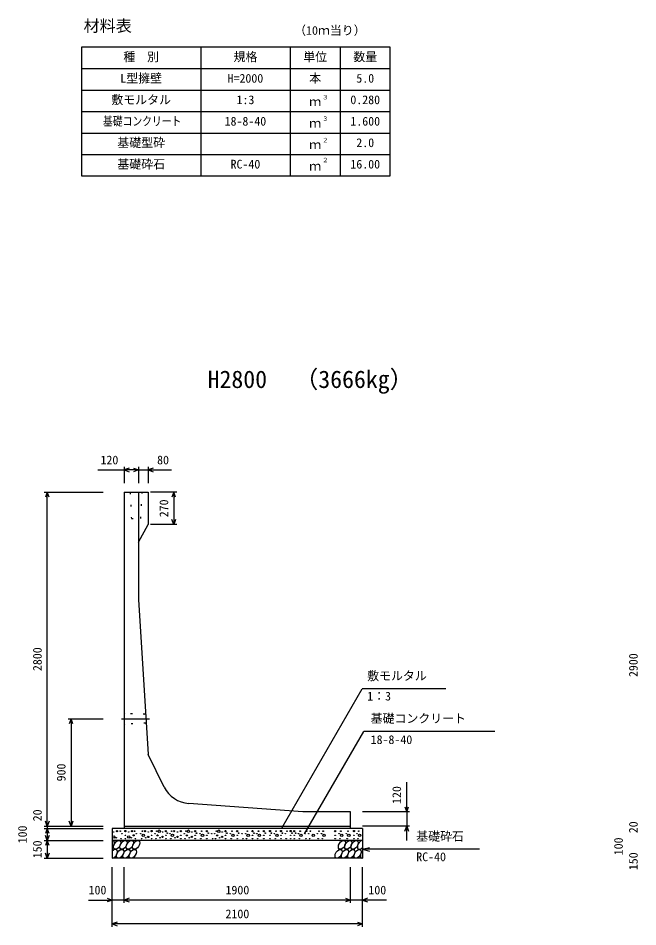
# Model space of a CAD drawing. Units: millimetres, scale not verified. Extents: x -50400 to 50400, y -17820 to 17820.
# Drawn here: x 25948 to 31146, y -8279 to -658 of the extents above; entities that cross this region are included whole.
import ezdxf
from ezdxf.enums import TextEntityAlignment as Align

# ---------------------------------------------------------------- set-up
doc = ezdxf.new("R2010")
doc.units = ezdxf.units.MM
doc.header["$LTSCALE"] = 60
doc.linetypes.add('DOTTED', pattern=[1.75, 0.25, -1.5])
doc.linetypes.add('LONG_DASHED_DOTTED', pattern=[15.25, 12, -1.5, 0.25, -1.5])
for name, color, linetype, lineweight in [('0-0_CENTER', 7, 'LONG_DASHED_DOTTED', 25), ('0-1_DIM', 7, 'Continuous', 25), ('0-3_HATCH', 6, 'Continuous', 25), ('0-4_HYO', 3, 'Continuous', 25), ('0-5_HYO2', 4, 'Continuous', 25), ('0-6_OUTLINE', 1, 'Continuous', 25), ('0-7_OUTLINE2', 4, 'DOTTED', 25), ('0-8_TXT', 7, 'Continuous', 25)]:
    doc.layers.add(name, color=color, linetype=linetype, lineweight=lineweight)
doc.styles.add('ＭＳ ゴシック', font='')
doc.styles.get('ＭＳ ゴシック').set_extended_font_data('MS Gothic')

msp = doc.modelspace()

# ---------------------------------------------------------------- linework, layer by layer
at = {"layer": '0-0_CENTER'}
msp.add_line((26813.39, -6533.77), (27049.03, -6533.77), dxfattribs=at)
at = {"layer": '0-1_DIM'}
for p, q in [((26617.14, -4446.88), (26837, -4446.88)), ((26837, -4421.88), (26837, -4558.77)), ((26957, -4446.88), (26837, -4446.88)), ((26957, -4421.88), (26957, -4558.77)), ((26957, -4446.88), (27037, -4446.88)), ((27037, -4421.88), (27037, -4558.77)), ((27037, -4446.88), (27232.96, -4446.88)), ((26167, -4633.77), (26662, -4633.77)), ((26192, -7433.77), (26192, -4633.77)), ((27278.41, -4633.77), (27056.5, -4633.77)), ((27253.41, -4633.77), (27253.41, -4903.77)), ((27278.41, -4903.77), (27056.5, -4903.77)), ((28161.65, -7445.1), (28832.92, -6282.42)), ((29535.33, -6282.42), (28832.92, -6282.42)), ((26367, -6533.77), (26662, -6533.77)), ((26392, -6533.77), (26392, -7433.77)), ((28351.13, -7499.49), (28847.4, -6639.93)), ((29946.94, -6639.93), (28847.4, -6639.93)), ((29207, -7313.77), (29207, -7066.08)), ((29232, -7313.77), (28837, -7313.77)), ((29207, -7313.77), (29207, -7433.77)), ((26167, -7433.77), (26662, -7433.77)), ((26167, -7453.77), (26662, -7453.77)), ((26192, -7433.77), (26192, -7453.77)), ((26192, -7453.77), (26192, -7553.77)), ((29232, -7433.77), (28837, -7433.77)), ((29207, -7553.77), (29207, -7433.77)), ((26167, -7553.77), (26662, -7553.77)), ((26192, -7553.77), (26192, -7703.77)), ((28837, -7628.77), (28894.96, -7613.25)), ((29817.32, -7628.77), (28837, -7628.77)), ((28837, -7628.77), (28894.96, -7644.3)), ((26167, -7703.77), (26662, -7703.77)), ((26737, -8278.77), (26737, -7778.77)), ((26837, -8078.77), (26837, -7778.77)), ((28737, -8078.77), (28737, -7778.77)), ((28737, -8078.77), (28737, -7778.77)), ((28837, -8278.77), (28837, -7778.77)), ((26537.46, -8053.77), (26737, -8053.77)), ((26837, -8053.77), (26737, -8053.77)), ((28737, -8053.77), (26837, -8053.77)), ((28837, -8053.77), (28737, -8053.77)), ((29036.54, -8053.77), (28837, -8053.77)), ((28837, -8253.77), (26737, -8253.77))]:
    msp.add_line(p, q, dxfattribs=at)
for points in [[(26879.29, -4431.49), (26837, -4446.88), (26879.29, -4462.27)], [(26914.71, -4431.49), (26957, -4446.88), (26914.71, -4462.27)], [(27079.29, -4431.49), (27037, -4446.88), (27079.29, -4462.27)], [(26207.39, -4676.06), (26192, -4633.77), (26176.61, -4676.06)], [(27268.8, -4676.06), (27253.41, -4633.77), (27238.02, -4676.06)], [(27268.8, -4861.49), (27253.41, -4903.77), (27238.02, -4861.49)], [(26407.39, -6576.06), (26392, -6533.77), (26376.61, -6576.06)], [(29191.61, -7271.49), (29207, -7313.77), (29222.39, -7271.49)], [(26207.39, -7391.49), (26192, -7433.77), (26176.61, -7391.49)], [(26407.39, -7391.49), (26392, -7433.77), (26376.61, -7391.49)], [(26207.39, -7496.06), (26192, -7453.77), (26176.61, -7496.06)], [(29191.61, -7476.06), (29207, -7433.77), (29222.39, -7476.06)], [(26207.39, -7511.49), (26192, -7553.77), (26176.61, -7511.49)], [(26207.39, -7596.06), (26192, -7553.77), (26176.61, -7596.06)], [(26207.39, -7661.49), (26192, -7703.77), (26176.61, -7661.49)], [(26694.71, -8038.38), (26737, -8053.77), (26694.71, -8069.17)], [(26879.29, -8038.38), (26837, -8053.77), (26879.29, -8069.17)], [(28694.71, -8038.38), (28737, -8053.77), (28694.71, -8069.17)], [(28879.29, -8038.38), (28837, -8053.77), (28879.29, -8069.17)], [(26779.29, -8238.38), (26737, -8253.77), (26779.29, -8269.17)], [(28794.71, -8238.38), (28837, -8253.77), (28794.71, -8269.17)]]:
    msp.add_lwpolyline(points, dxfattribs=at)
at = {"layer": '0-3_HATCH'}
for centre, radius in [((27130.96, -7476.6), 10), ((27376.18, -7476.6), 10), ((27630.88, -7476.6), 10), ((26748.9, -7524.75), 10), ((26748.9, -7483.6), 2.5), ((26769.93, -7531.75), 2.5), ((26776.94, -7476.6), 5), ((26804.07, -7476.6), 2.5), ((26811.08, -7539.63), 2.5), ((26818.09, -7497.61), 2.5), ((26846.97, -7475.72), 5), ((26846.97, -7511.61), 2.5), ((26846.97, -7539.63), 2.5), ((26875.01, -7524.75), 10), ((26875.01, -7483.6), 2.5), ((26896.03, -7531.75), 2.5), ((26903.04, -7476.6), 5), ((26917.06, -7511.61), 5), ((26924.07, -7476.6), 2.5), ((26931.08, -7539.63), 2.5), ((26938.09, -7497.61), 2.5), ((26975.91, -7497.61), 2.5), ((26982.92, -7539.63), 2.5), ((26996.94, -7511.61), 10), ((26989.93, -7476.6), 2.5), ((27010.96, -7476.6), 5), ((27017.97, -7531.75), 2.5), ((27038.99, -7524.75), 5), ((27038.99, -7483.6), 2.5), ((27067.03, -7475.72), 5), ((27067.03, -7511.61), 2.5), ((27067.03, -7539.63), 2.5), ((27095.91, -7497.61), 2.5), ((27102.92, -7539.63), 2.5), ((27109.93, -7476.6), 2.5), ((27116.94, -7511.61), 5), ((27137.97, -7531.75), 2.5), ((27158.99, -7524.75), 5), ((27158.99, -7483.6), 2.5), ((27187.03, -7475.72), 5), ((27187.03, -7511.61), 2.5), ((27187.03, -7539.63), 2.5), ((27198.37, -7493.29), 2.5), ((27221.13, -7497.61), 2.5), ((27228.14, -7539.63), 2.5), ((27242.16, -7511.61), 10), ((27235.15, -7476.6), 2.5), ((27256.18, -7476.6), 5), ((27263.19, -7531.75), 2.5), ((27284.22, -7524.75), 5), ((27284.22, -7483.6), 2.5), ((27312.26, -7475.72), 5), ((27312.26, -7511.61), 2.5), ((27312.26, -7539.63), 2.5), ((27341.13, -7497.61), 2.5), ((27348.14, -7539.63), 2.5), ((27355.15, -7476.6), 2.5), ((27362.16, -7511.61), 5), ((27383.19, -7531.75), 2.5), ((27404.22, -7524.75), 5), ((27404.22, -7483.6), 2.5), ((27432.26, -7475.72), 5), ((27432.26, -7511.61), 2.5), ((27432.26, -7539.63), 2.5), ((27443.6, -7493.29), 2.5), ((27473.06, -7497.61), 2.5), ((27480.07, -7539.63), 2.5), ((27494.09, -7511.61), 10), ((27487.08, -7476.6), 2.5), ((27530.7, -7475.72), 5), ((27530.7, -7511.61), 2.5), ((27530.7, -7539.63), 2.5), ((27542.04, -7493.29), 2.5), ((27571.5, -7497.61), 2.5), ((27578.51, -7539.63), 2.5), ((27595.83, -7497.61), 2.5), ((27602.84, -7539.63), 2.5), ((27609.85, -7476.6), 2.5), ((27616.86, -7511.61), 5), ((27637.89, -7531.75), 2.5), ((27658.91, -7524.75), 5), ((27658.91, -7483.6), 2.5), ((27686.95, -7475.72), 5), ((27686.95, -7511.61), 2.5), ((27686.95, -7539.63), 2.5), ((27698.29, -7493.29), 2.5), ((27727.75, -7497.61), 2.5), ((27734.76, -7539.63), 2.5), ((27748.78, -7511.61), 10), ((27741.77, -7476.6), 2.5), ((27785.39, -7475.72), 5), ((27785.39, -7511.61), 2.5), ((27785.39, -7539.63), 2.5), ((27796.73, -7493.29), 2.5), ((27826.19, -7497.61), 2.5), ((27833.2, -7539.63), 2.5), ((27856.18, -7497.61), 2.5), ((27863.19, -7539.63), 2.5), ((27877.21, -7511.61), 10), ((27870.2, -7476.6), 2.5), ((27913.82, -7475.72), 5), ((27913.82, -7511.61), 2.5), ((27913.82, -7539.63), 2.5), ((27925.16, -7493.29), 2.5), ((27950.1, -7497.61), 2.5), ((27957.11, -7539.63), 2.5), ((27971.13, -7511.61), 10), ((27964.12, -7476.6), 2.5), ((28008.92, -7475.72), 5), ((28008.92, -7511.61), 2.5), ((28008.92, -7539.63), 2.5), ((28020.26, -7493.29), 2.5), ((28060.8, -7475.72), 5), ((28060.8, -7511.61), 2.5), ((28060.8, -7539.63), 2.5), ((28072.13, -7493.29), 2.5), ((28097.08, -7497.61), 2.5), ((28104.09, -7539.63), 2.5), ((28118.11, -7511.61), 10), ((28111.1, -7476.6), 2.5), ((28152.78, -7475.72), 5), ((28152.78, -7511.61), 2.5), ((28152.78, -7539.63), 2.5), ((28164.12, -7493.29), 2.5), ((28189.07, -7497.61), 2.5), ((28196.08, -7539.63), 2.5), ((28203.09, -7476.6), 2.5), ((28233.84, -7475.72), 5), ((28233.84, -7511.61), 2.5), ((28233.84, -7539.63), 2.5), ((28245.18, -7493.29), 2.5), ((28263.54, -7475.72), 5), ((28263.54, -7511.61), 2.5), ((28263.54, -7539.63), 2.5), ((28274.88, -7493.29), 2.5), ((28299.2, -7497.61), 2.5), ((28306.21, -7539.63), 2.5), ((28320.23, -7511.61), 10), ((28313.22, -7476.6), 2.5), ((28354.47, -7497.61), 2.5), ((28361.48, -7539.63), 2.5), ((28368.49, -7476.6), 2.5), ((28385.35, -7497.61), 2.5), ((28392.36, -7539.63), 2.5), ((28399.37, -7476.6), 2.5), ((28423.25, -7511.61), 10), ((28457.49, -7497.61), 2.5), ((28464.5, -7539.63), 2.5), ((28471.51, -7476.6), 2.5), ((28492.61, -7497.61), 2.5), ((28499.62, -7539.63), 2.5), ((28513.64, -7511.61), 10), ((28506.62, -7476.6), 2.5), ((28606.67, -7475.72), 5), ((28606.67, -7511.61), 2.5), ((28606.67, -7539.63), 2.5), ((28640.65, -7497.61), 2.5), ((28647.66, -7539.63), 2.5), ((28661.68, -7511.61), 10), ((28654.67, -7476.6), 2.5), ((28700.6, -7497.61), 2.5), ((28707.61, -7539.63), 2.5), ((28721.63, -7511.61), 10), ((28714.61, -7476.6), 2.5), ((28764.66, -7475.72), 5), ((28764.66, -7511.61), 2.5), ((28764.66, -7539.63), 2.5), ((28790.63, -7497.61), 2.5), ((28797.64, -7539.63), 2.5), ((28811.66, -7511.61), 10), ((28804.64, -7476.6), 2.5)]:
    msp.add_circle(centre, radius, dxfattribs=at)
for centre, start_param, end_param in [((26724.63, -7591.3), 4.385593, 6.6745444), ((28823.14, -7591.3), 0.3357715, 4.4411806), ((26749.96, -7666.29), 3.5111464, 7.548991), ((28848.46, -7666.29), 1.2110787, 3.5658734)]:
    msp.add_ellipse(centre, major_axis=(21.81, 35.31), ratio=0.5792, start_param=start_param, end_param=end_param, dxfattribs=at)
for centre in [(26777.84, -7591.3), (26831.05, -7591.3), (26884.26, -7591.3), (26937.47, -7591.3), (28663.51, -7591.3), (28716.72, -7591.3), (28769.93, -7591.3), (26803.16, -7666.29), (26856.37, -7666.29), (26909.58, -7666.29), (28635.63, -7666.29), (28688.84, -7666.29), (28742.04, -7666.29), (28795.25, -7666.29)]:
    msp.add_ellipse(centre, major_axis=(21.81, 35.31), ratio=0.5792, dxfattribs=at)
at = {"layer": '0-4_HYO'}
for p, q in [((27479.5, -900.77), (27479.5, -1980.77)), ((28229.5, -900.77), (28229.5, -1980.77)), ((28649.5, -900.77), (28649.5, -1980.77)), ((26479.5, -1080.77), (29069.5, -1080.77))]:
    msp.add_line(p, q, dxfattribs=at)
msp.add_lwpolyline([(26479.5, -1980.77), (29069.5, -1980.77), (29069.5, -900.77), (26479.5, -900.77)], close=True, dxfattribs=at)
at = {"layer": '0-5_HYO2'}
for p, q in [((26479.5, -1260.77), (29069.5, -1260.77)), ((26479.5, -1440.77), (29069.5, -1440.77)), ((26479.5, -1620.77), (29069.5, -1620.77)), ((26479.5, -1800.77), (29069.5, -1800.77))]:
    msp.add_line(p, q, dxfattribs=at)
at = {"layer": '0-6_OUTLINE'}
for p, q in [((26837, -4633.77), (27037, -4633.77)), ((26837, -4633.77), (26837, -7453.77)), ((26957, -4633.77), (26957, -5533.77)), ((27037, -4633.77), (27037, -4903.77)), ((26957, -5053.77), (27037, -4903.77)), ((26957, -5533.77), (27037, -6833.77)), ((27173.39, -7106.55), (27037, -6833.77)), ((28337, -7313.77), (27378.86, -7244.09)), ((28737, -7313.77), (28337, -7313.77)), ((28737, -7453.77), (28737, -7313.77)), ((28837, -7453.77), (26737, -7453.77)), ((26737, -7453.77), (26737, -7703.77)), ((26837, -7433.77), (28737, -7433.77)), ((28837, -7453.77), (28837, -7703.77)), ((28837, -7553.77), (26737, -7553.77)), ((28837, -7703.77), (26737, -7703.77))]:
    msp.add_line(p, q, dxfattribs=at)
msp.add_arc((27397, -6994.75), 250, 206.56505, 265.84036, dxfattribs=at)
at = {"layer": '0-7_OUTLINE2'}
for p, q in [((26887, -4633.77), (26897, -4853.77)), ((26977, -4853.77), (26987, -4633.77)), ((26897, -4853.77), (26977, -4853.77)), ((26842, -6488.77), (26837, -6483.77)), ((27011.22, -6496.27), (26842, -6488.77)), ((27011.22, -6496.27), (27015.92, -6491.27)), ((26842, -6578.77), (26837, -6583.77)), ((27015.84, -6571.27), (26842, -6578.77)), ((27015.84, -6571.27), (27021.15, -6576.27))]:
    msp.add_line(p, q, dxfattribs=at)

# ---------------------------------------------------------------- texts
at = {"layer": '0-1_DIM', "style": 'ＭＳ ゴシック'}
for s, p in [('120', (26638.36, -4421.88)), ('80', (27113.26, -4421.88)), ('敷モルタル', (28875.77, -6232.42)), ('1：3', (28875.77, -6402.54)), ('基礎コンクリート', (28904.65, -6589.93)), ('18-8-40', (28904.65, -6767.56)), ('基礎砕石', (29287.25, -7578.77)), ('RC-40', (29287.25, -7750.15)), ('100', (26538.36, -8028.77)), ('1900', (27687, -8028.77)), ('100', (28885.64, -8028.77)), ('2100', (27687, -8228.77))]:
    msp.add_text(s, height=73.31, dxfattribs=at).set_placement(p, align=Align.BOTTOM_LEFT)
for s, p in [('270', (27228.41, -4843.77)), ('2800', (26167, -6133.77)), ('2900', (31167, -6183.77)), ('900', (26367, -7058.77)), ('120', (29182, -7248.13)), ('20', (26167, -7393.71)), ('100', (26042, -7578.77)), ('20', (31167, -7493.71)), ('100', (31042, -7678.77)), ('150', (26167, -7703.77)), ('150', (31167, -7803.77))]:
    msp.add_text(s, height=73.31, rotation=90, dxfattribs=at).set_placement(p, align=Align.BOTTOM_LEFT)
at = {"layer": '0-8_TXT', "style": 'ＭＳ ゴシック'}
for s, height, p in [('材料表', 98.97, (26496.17, -800.77)), ('（10ｍ当り）', 73.31, (28262.83, -819.1)), ('種\u3000別', 73.31, (26829.5, -1040.77)), ('規格', 73.31, (27754.5, -1040.77)), ('単位', 73.31, (28339.5, -1040.77)), ('数量', 73.31, (28759.5, -1040.77)), ('L型擁壁', 73.31, (26804.5, -1220.77)), ('H=2000', 73.31, (27704.5, -1220.77)), ('本', 73.31, (28389.5, -1220.77)), ('5.0', 73.31, (28784.5, -1220.77)), ('敷モルタル', 73.31, (26729.5, -1400.77)), ('1:3', 73.31, (27779.5, -1400.77)), ('ｍ', 73.31, (28389.5, -1417.44)), ('３', 36.66, (28498.74, -1350.15)), ('0.280', 73.31, (28734.5, -1400.77)), ('18-8-40', 73.31, (27679.5, -1580.77)), ('ｍ', 73.31, (28389.5, -1597.44)), ('３', 36.66, (28498.74, -1530.15)), ('1.600', 73.31, (28734.5, -1580.77)), ('基礎型砕', 73.31, (26779.5, -1760.77)), ('２', 36.66, (28498.74, -1710.15)), ('2.0', 73.31, (28784.5, -1760.77)), ('ｍ', 73.31, (28389.5, -1777.44)), ('２', 36.66, (28498.74, -1876.82)), ('基礎砕石', 73.31, (26779.5, -1940.77)), ('RC-40', 73.31, (27729.5, -1940.77)), ('ｍ', 73.31, (28389.5, -1957.44)), ('16.00', 73.31, (28734.5, -1940.77)), ('H2800', 146.6, (27537, -3803.53)), ('（3666kg）', 146.6, (28265.62, -3803.53))]:
    msp.add_text(s, height=height, dxfattribs=at).set_placement(p, align=Align.BOTTOM_LEFT)
at = {"layer": '0-8_TXT', "style": 'ＭＳ ゴシック', "width": 0.8}
msp.add_text('基礎コンクリート', height=73.31, dxfattribs=at).set_placement((26659.5, -1580.77), align=Align.BOTTOM_LEFT)

doc.saveas('drawing.dxf')
